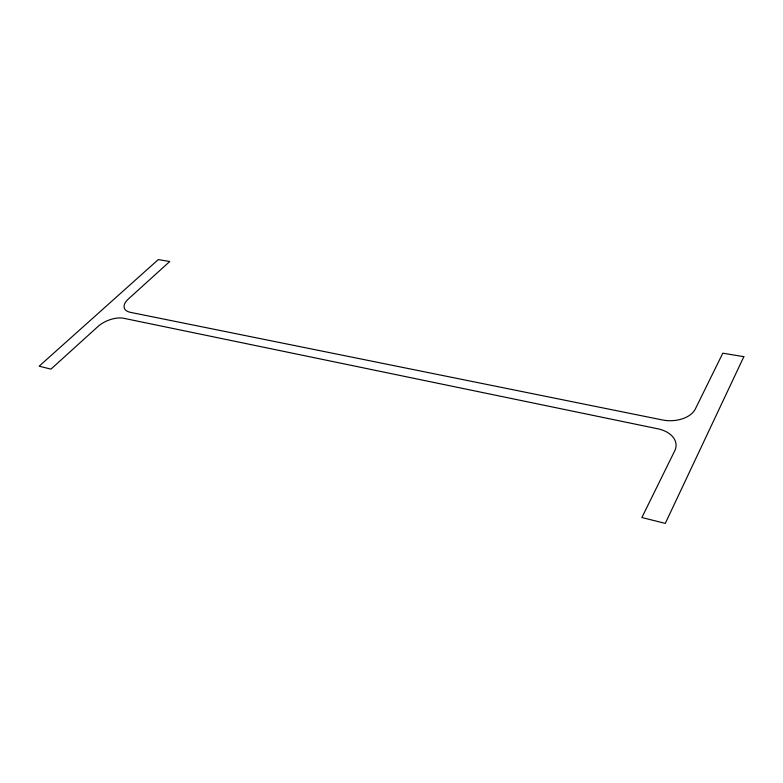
<?xml version="1.0" encoding="UTF-8"?>
<svg xmlns="http://www.w3.org/2000/svg" width="783" height="783" viewBox="0 0 783 783"><rect width="100%" height="100%" fill="white"/><g stroke="black" fill="none" stroke-linecap="round" stroke-linejoin="round"><path stroke-width="1.17" d="M743.85 356.676L665.286 523.396L641.884 517.524L674.75 450.793A26.553 17.588 -1.3 0 0 657.877 428.81L123.861 318.309A19.418 9.856 -21.3 0 0 98.081 326.423L50.934 369.136L39.15 366.18L158.283 259.604L169.754 261.502L128.392 298.969A18.802 9.396 -20.1 0 0 130.36 312.329L662.447 419.962A25.751 16.277 -1.3 0 0 695.343 408.971L722.807 353.192L743.85 356.676"/></g></svg>
